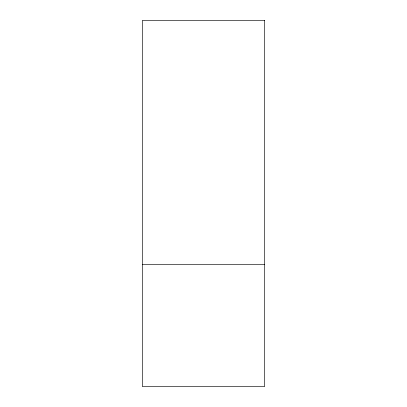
<?xml version="1.0" encoding="UTF-8"?>
<svg xmlns="http://www.w3.org/2000/svg" width="407" height="407" viewBox="0 0 407 407"><rect width="100%" height="100%" fill="white"/><g stroke="black" fill="none" stroke-linecap="round" stroke-linejoin="round"><path stroke-width="0.61" d="M142.45 264.55L264.55 264.55M264.55 20.35L142.45 20.35L142.45 386.65L264.55 386.65L264.55 20.35"/></g></svg>
